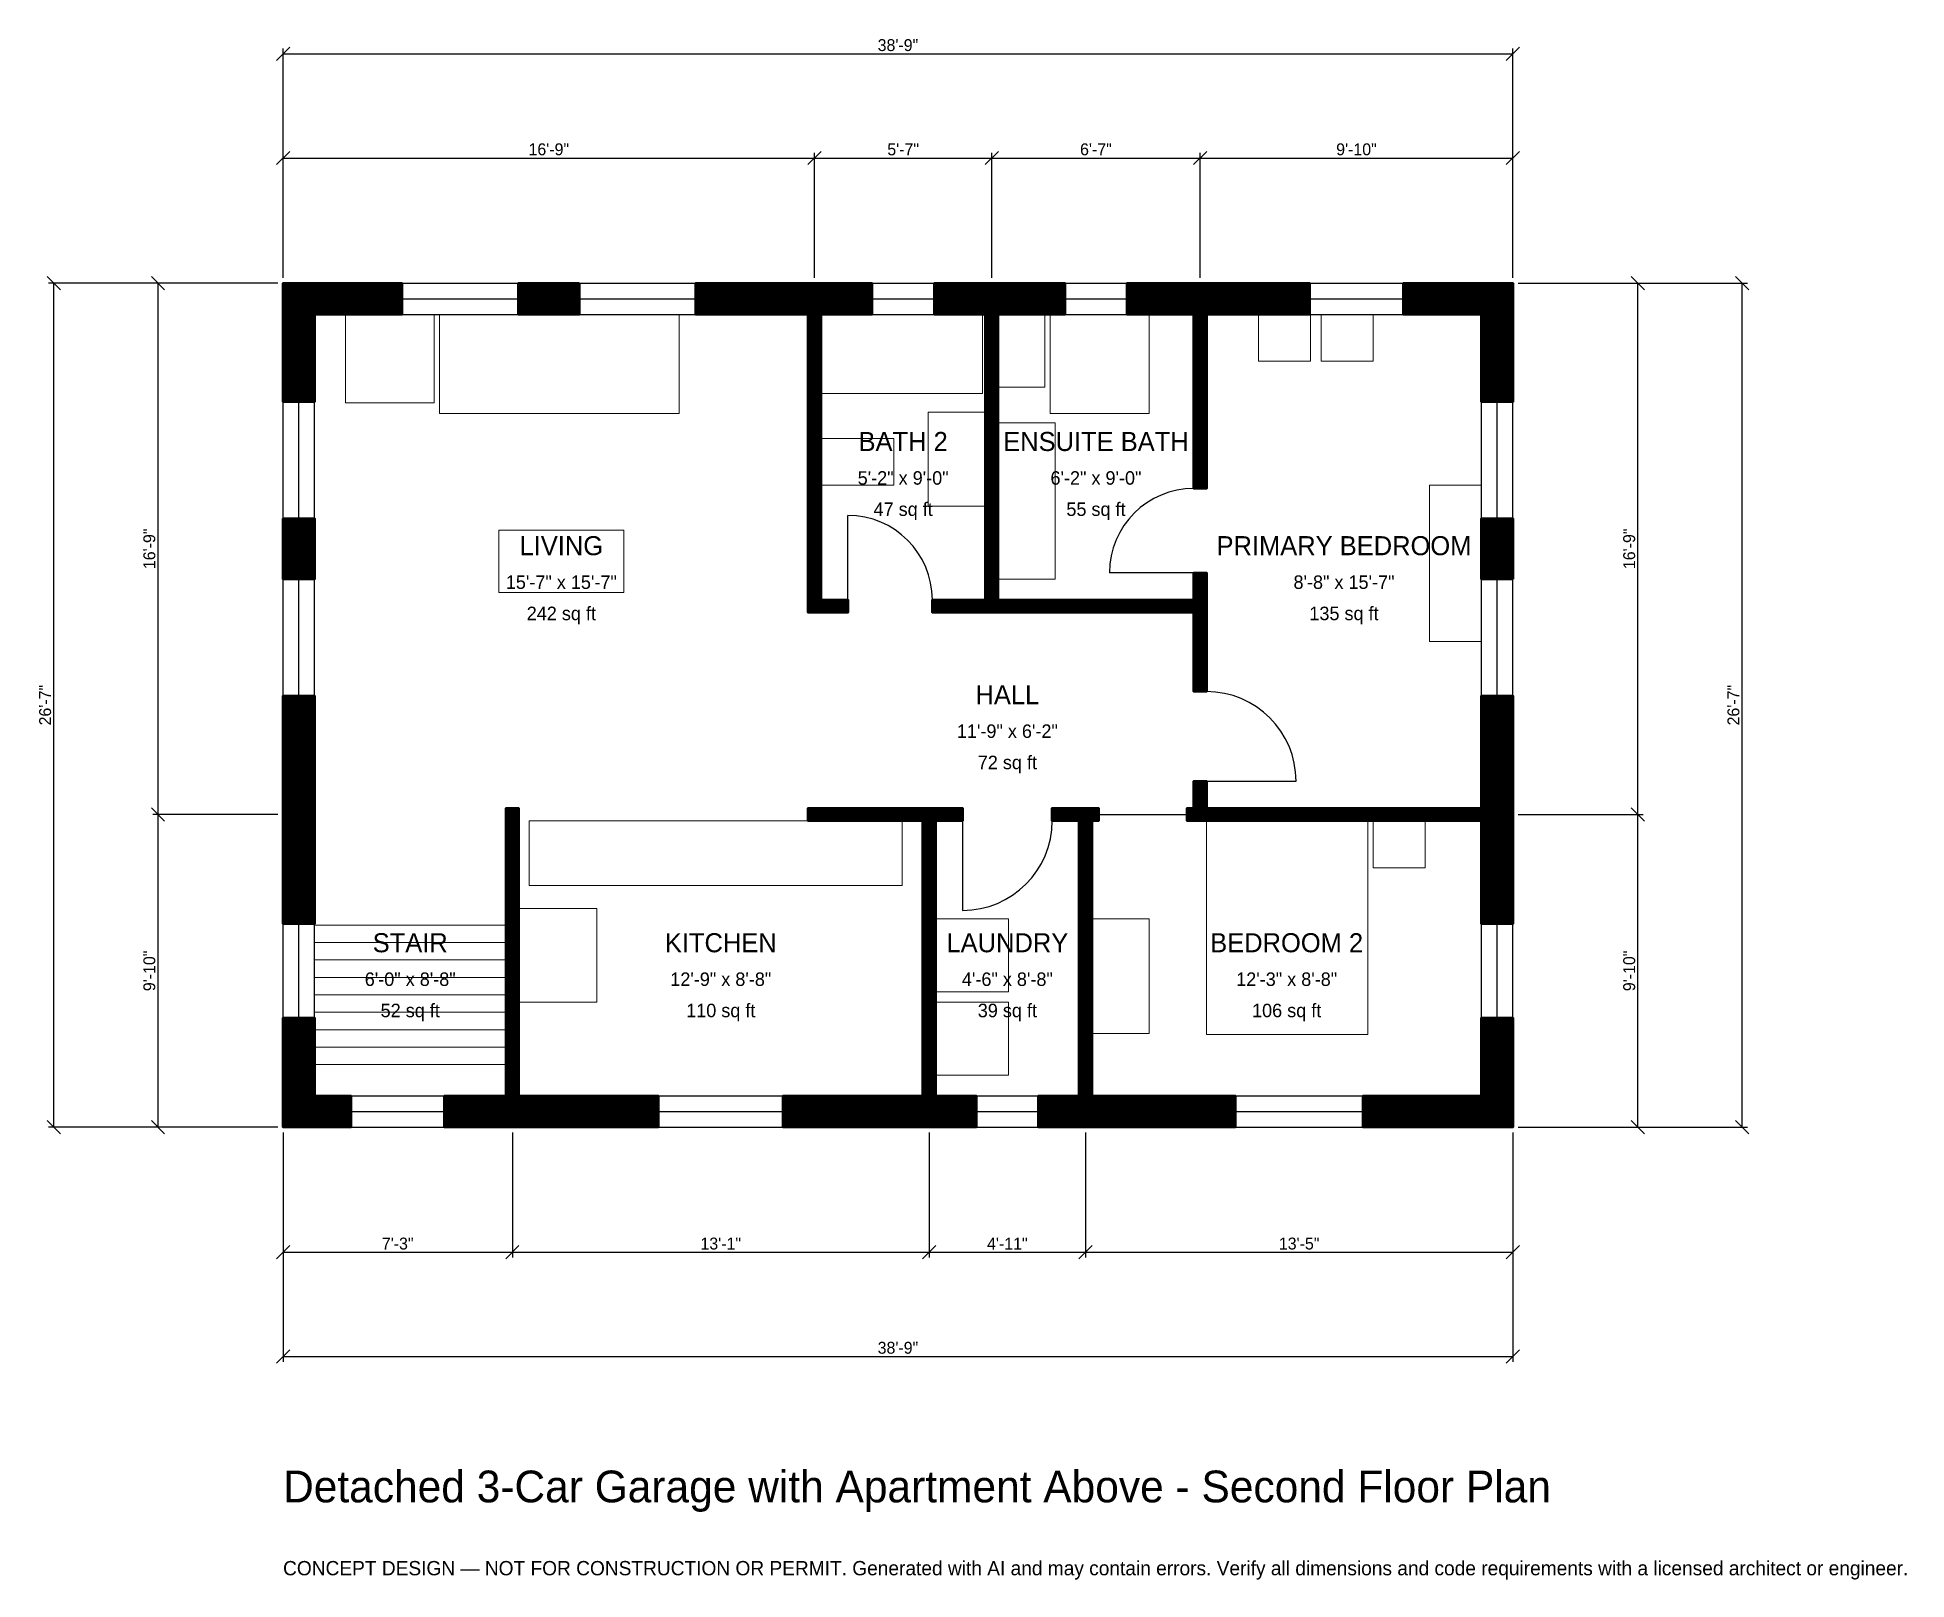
# Model space of a CAD drawing. Header units: inches. Extents: x -93 to 613, y -171 to 412.
import ezdxf
from ezdxf.enums import TextEntityAlignment as Align

# ---------------------------------------------------------------- set-up
doc = ezdxf.new("R2010")
doc.units = ezdxf.units.IN
doc.header["$MEASUREMENT"] = 0
for name, color, linetype, lineweight in [('A-ANNO-DIMS', 1, 'Continuous', 13), ('A-ANNO-TEXT', 7, 'Continuous', 18), ('A-AREA-IDEN', 7, 'Continuous', 18), ('A-DOOR', 2, 'Continuous', 25), ('A-FLOR-FIXT', 9, 'Continuous', 13), ('A-FLOR-STRS', 3, 'Continuous', 18), ('A-FURN', 9, 'Continuous', 13), ('A-GLAZ', 4, 'Continuous', 25), ('A-WALL', 7, 'Continuous', 50), ('A-WALL-PATT', 8, 'Continuous', 13)]:
    doc.layers.add(name, color=color, linetype=linetype, lineweight=lineweight)
doc.dimstyles.new('PLAN', dxfattribs={"dimtxt": 4.5, "dimasz": 3, "dimexe": 2, "dimexo": 2, "dimgap": 1, "dimtad": 1, "dimdec": 0, "dimlunit": 4, "dimtsz": 2.5, "dimcen": 2.5, "dimclrd": 1, "dimclre": 1, "dimazin": 3, "dimtfac": 1, "dimtmove": 0, "dimatfit": 3})

msp = doc.modelspace()

# ---------------------------------------------------------------- hatches: boundary and pattern name
at = {"layer": 'A-WALL-PATT'}
h = msp.add_hatch(dxfattribs=at)
h.set_pattern_fill('ANSI31', color=8, scale=0.8)
h.paths.add_polyline_path([(241.7323, 0), (241.7323, 0), (238.189, 0), (188.9764, 0), (188.9764, 11.811), (238.189, 11.811), (241.7323, 11.811), (241.7323, 115.748), (198.4252, 115.748), (198.4252, 120.4724), (241.7323, 120.4724), (246.4567, 120.4724), (256.6929, 120.4724), (256.6929, 115.748), (246.4567, 115.748), (246.4567, 11.811), (250, 11.811), (261.811, 11.811), (261.811, 0), (250, 0), (246.4567, 0), (246.4567, 0), (241.7323, 0)])
h.paths.add_polyline_path([(92.5197, 0), (88.9764, 0), (88.9764, 0), (84.252, 0), (84.252, 0), (80.7087, 0), (61.0236, 0), (61.0236, 11.811), (80.7087, 11.811), (84.252, 11.811), (84.252, 120.4724), (88.9764, 120.4724), (88.9764, 11.811), (92.5197, 11.811), (141.7323, 11.811), (141.7323, 0), (92.5197, 0)])
h.paths.add_polyline_path([(11.811, 0), (11.811, 0), (0, 0), (0, 0), (0, 0), (0, 11.811), (0, 11.811), (0, 41.3386), (11.811, 41.3386), (11.811, 11.811), (25.5906, 11.811), (25.5906, 0), (11.811, 0)])
h.paths.add_polyline_path([(0, 112.2047), (0, 124.0157), (0, 162.9921), (11.811, 162.9921), (11.811, 124.0157), (11.811, 112.2047), (11.811, 76.7717), (0, 76.7717), (0, 112.2047)])
h.paths.add_polyline_path([(0, 229.9213), (11.811, 229.9213), (11.811, 207.0866), (0, 207.0866), (0, 229.9213)])
h.paths.add_polyline_path([(0, 307.0866), (0, 307.0866), (0, 318.8976), (0, 318.8976), (0, 318.8977), (11.811, 318.8977), (11.811, 318.8976), (44.8819, 318.8976), (44.8819, 307.0866), (11.811, 307.0866), (11.811, 274.0157), (0, 274.0157), (0, 307.0866)])
h.paths.add_polyline_path([(111.811, 318.8976), (111.811, 307.0866), (88.9764, 307.0866), (88.9764, 318.8976), (111.811, 318.8976)])
h.paths.add_polyline_path([(194.8819, 318.8976), (198.4252, 318.8976), (198.4252, 318.8977), (203.1496, 318.8977), (203.1496, 318.8976), (206.6929, 318.8976), (222.4409, 318.8976), (222.4409, 307.0866), (206.6929, 307.0866), (203.1496, 307.0866), (203.1496, 199.2126), (213.3858, 199.2126), (213.3858, 194.4882), (203.1496, 194.4882), (198.4252, 194.4882), (198.4252, 199.2126), (198.4252, 307.0866), (194.8819, 307.0866), (155.9055, 307.0866), (155.9055, 318.8976), (194.8819, 318.8976)])
h.paths.add_polyline_path([(261.811, 318.8976), (265.3543, 318.8976), (265.3543, 318.8977), (270.0787, 318.8977), (270.0787, 318.8976), (273.622, 318.8976), (295.2756, 318.8976), (295.2756, 307.0866), (273.622, 307.0866), (270.0787, 307.0866), (270.0787, 199.2126), (344.0945, 199.2126), (344.0945, 209.4488), (348.8189, 209.4488), (348.8189, 199.2126), (348.8189, 194.4882), (348.8189, 164.5669), (344.0945, 164.5669), (344.0945, 194.4882), (270.0787, 194.4882), (265.3543, 194.4882), (245.2756, 194.4882), (245.2756, 199.2126), (265.3543, 199.2126), (265.3543, 307.0866), (261.811, 307.0866), (246.063, 307.0866), (246.063, 318.8976), (261.811, 318.8976)])
h.paths.add_polyline_path([(340.5512, 318.8976), (344.0945, 318.8976), (344.0945, 318.8977), (348.8189, 318.8977), (348.8189, 318.8976), (352.3622, 318.8976), (387.7953, 318.8976), (387.7953, 307.0866), (352.3622, 307.0866), (348.8189, 307.0866), (348.8189, 241.3386), (344.0945, 241.3386), (344.0945, 307.0866), (340.5512, 307.0866), (318.8976, 307.0866), (318.8976, 318.8976), (340.5512, 318.8976)])
h.paths.add_polyline_path([(452.7559, 318.8976), (452.7559, 318.8977), (464.5669, 318.8977), (464.5669, 318.8976), (464.567, 318.8976), (464.567, 307.0866), (464.5669, 307.0866), (464.5669, 274.0157), (452.7559, 274.0157), (452.7559, 307.0866), (423.2283, 307.0866), (423.2283, 318.8976), (452.7559, 318.8976)])
h.paths.add_polyline_path([(464.5669, 207.0866), (452.7559, 207.0866), (452.7559, 229.9213), (464.5669, 229.9213), (464.5669, 207.0866)])
h.paths.add_polyline_path([(464.5669, 124.0157), (464.5669, 120.4724), (464.567, 120.4724), (464.567, 115.748), (464.5669, 115.748), (464.5669, 112.2047), (464.5669, 76.7717), (452.7559, 76.7717), (452.7559, 112.2047), (452.7559, 115.748), (348.8189, 115.748), (344.0945, 115.748), (341.5354, 115.748), (341.5354, 120.4724), (344.0945, 120.4724), (344.0945, 130.7087), (348.8189, 130.7087), (348.8189, 120.4724), (452.7559, 120.4724), (452.7559, 124.0157), (452.7559, 162.9921), (464.5669, 162.9921), (464.5669, 124.0157)])
h.paths.add_polyline_path([(464.5669, 11.811), (464.567, 11.811), (464.567, 0), (464.5669, 0), (464.5669, 0), (452.7559, 0), (452.7559, 0), (408.0709, 0), (408.0709, 11.811), (452.7559, 11.811), (452.7559, 41.3386), (464.5669, 41.3386), (464.5669, 11.811)])
h.paths.add_polyline_path([(309.0551, 0), (305.5118, 0), (305.5118, 0), (300.7874, 0), (300.7874, 0), (297.2441, 0), (285.4331, 0), (285.4331, 11.811), (297.2441, 11.811), (300.7874, 11.811), (300.7874, 115.748), (290.5512, 115.748), (290.5512, 120.4724), (300.7874, 120.4724), (305.5118, 120.4724), (308.0709, 120.4724), (308.0709, 115.748), (305.5118, 115.748), (305.5118, 11.811), (309.0551, 11.811), (359.6457, 11.811), (359.6457, 0), (309.0551, 0)])

# ---------------------------------------------------------------- linework, layer by layer
at = {"layer": 'A-DOOR'}
for p, q in [((213.3858, 199.2126), (213.3858, 231.1024)), ((344.0945, 209.4488), (312.2047, 209.4488)), ((348.8189, 130.7087), (382.6772, 130.7087)), ((256.6929, 115.748), (256.6929, 81.8898)), ((308.0709, 118.1102), (341.5354, 118.1102))]:
    msp.add_line(p, q, dxfattribs=at)
for centre, radius, start, end in [((344.0945, 209.4488), 31.8898, 90, 180), ((213.3858, 199.2126), 31.8898, 0, 90), ((348.8189, 130.7087), 33.8583, 0, 90), ((256.6929, 115.748), 33.8583, 270, 360)]:
    msp.add_arc(centre, radius, start, end, dxfattribs=at)
at = {"layer": 'A-FLOR-FIXT'}
for points in [[(203.1496, 277.1654), (264.1732, 277.1654), (264.1732, 307.0866), (203.1496, 307.0866)], [(270.0787, 279.5276), (287.7953, 279.5276), (287.7953, 307.0866), (270.0787, 307.0866)], [(289.7638, 269.685), (327.1654, 269.685), (327.1654, 307.0866), (289.7638, 307.0866)], [(243.7008, 234.6457), (265.3543, 234.6457), (265.3543, 270.0787), (243.7008, 270.0787)], [(270.0787, 207.0866), (291.7323, 207.0866), (291.7323, 266.1417), (270.0787, 266.1417)], [(203.1496, 242.5197), (230.7087, 242.5197), (230.7087, 260.2362), (203.1496, 260.2362)], [(92.9134, 91.3386), (233.8583, 91.3386), (233.8583, 115.748), (92.9134, 115.748)]]:
    msp.add_lwpolyline(points, close=True, dxfattribs=at)
at = {"layer": 'A-FLOR-STRS'}
for p, q in [((11.811, 76.378), (84.252, 76.378)), ((11.811, 69.7835), (84.252, 69.7835)), ((11.811, 63.189), (84.252, 63.189)), ((11.811, 56.5945), (84.252, 56.5945)), ((11.811, 50), (84.252, 50)), ((11.811, 43.4055), (84.252, 43.4055)), ((11.811, 36.811), (84.252, 36.811)), ((11.811, 30.2165), (84.252, 30.2165)), ((11.811, 23.622), (84.252, 23.622))]:
    msp.add_line(p, q, dxfattribs=at)
at = {"layer": 'A-FURN'}
for points in [[(23.622, 273.622), (57.0866, 273.622), (57.0866, 307.0866), (23.622, 307.0866)], [(59.0551, 269.685), (149.6063, 269.685), (149.6063, 307.0866), (59.0551, 307.0866)], [(368.5039, 289.3701), (388.189, 289.3701), (388.189, 307.0866), (368.5039, 307.0866)], [(392.126, 289.3701), (411.811, 289.3701), (411.811, 307.0866), (392.126, 307.0866)], [(433.0709, 183.4646), (452.7559, 183.4646), (452.7559, 242.5197), (433.0709, 242.5197)], [(81.4961, 201.9685), (128.7402, 201.9685), (128.7402, 225.5906), (81.4961, 225.5906)], [(348.8189, 35.0394), (409.8425, 35.0394), (409.8425, 115.748), (348.8189, 115.748)], [(411.811, 98.0315), (431.4961, 98.0315), (431.4961, 115.748), (411.811, 115.748)], [(88.9764, 47.2441), (118.5039, 47.2441), (118.5039, 82.6772), (88.9764, 82.6772)], [(246.4567, 51.1811), (274.0157, 51.1811), (274.0157, 78.7402), (246.4567, 78.7402)], [(305.5118, 35.4331), (327.1654, 35.4331), (327.1654, 78.7402), (305.5118, 78.7402)], [(246.4567, 19.685), (274.0157, 19.685), (274.0157, 47.2441), (246.4567, 47.2441)]]:
    msp.add_lwpolyline(points, close=True, dxfattribs=at)
at = {"layer": 'A-GLAZ'}
for p, q in [((44.8819, 318.8976), (88.9764, 318.8976)), ((111.811, 318.8976), (155.9055, 318.8976)), ((222.4409, 318.8976), (246.063, 318.8976)), ((295.2756, 318.8976), (318.8976, 318.8976)), ((387.7953, 318.8976), (423.2283, 318.8976)), ((44.8819, 312.9921), (88.9764, 312.9921)), ((111.811, 312.9921), (155.9055, 312.9921)), ((222.4409, 312.9921), (246.063, 312.9921)), ((295.2756, 312.9921), (318.8976, 312.9921)), ((387.7953, 312.9921), (423.2283, 312.9921)), ((44.8819, 307.0866), (88.9764, 307.0866)), ((111.811, 307.0866), (155.9055, 307.0866)), ((222.4409, 307.0866), (246.063, 307.0866)), ((295.2756, 307.0866), (318.8976, 307.0866)), ((387.7953, 307.0866), (423.2283, 307.0866)), ((0, 229.9213), (0, 274.0157)), ((5.9055, 229.9213), (5.9055, 274.0157)), ((11.811, 229.9213), (11.811, 274.0157)), ((452.7559, 229.9213), (452.7559, 274.0157)), ((458.6614, 229.9213), (458.6614, 274.0157)), ((464.5669, 229.9213), (464.5669, 274.0157)), ((0, 162.9921), (0, 207.0866)), ((5.9055, 162.9921), (5.9055, 207.0866)), ((11.811, 162.9921), (11.811, 207.0866)), ((452.7559, 162.9921), (452.7559, 207.0866)), ((458.6614, 162.9921), (458.6614, 207.0866)), ((464.5669, 162.9921), (464.5669, 207.0866)), ((0, 41.3386), (0, 76.7717)), ((5.9055, 41.3386), (5.9055, 76.7717)), ((11.811, 41.3386), (11.811, 76.7717)), ((452.7559, 41.3386), (452.7559, 76.7717)), ((458.6614, 41.3386), (458.6614, 76.7717)), ((464.5669, 41.3386), (464.5669, 76.7717)), ((25.5906, 11.811), (61.0236, 11.811)), ((141.7323, 11.811), (188.9764, 11.811)), ((261.811, 11.811), (285.4331, 11.811)), ((359.6457, 11.811), (408.0709, 11.811)), ((25.5906, 5.9055), (61.0236, 5.9055)), ((25.5906, 0), (61.0236, 0)), ((141.7323, 5.9055), (188.9764, 5.9055)), ((141.7323, 0), (188.9764, 0)), ((261.811, 5.9055), (285.4331, 5.9055)), ((261.811, 0), (285.4331, 0)), ((359.6457, 5.9055), (408.0709, 5.9055)), ((359.6457, 0), (408.0709, 0))]:
    msp.add_line(p, q, dxfattribs=at)
at = {"layer": 'A-WALL'}
for points in [[(0, 307.0866), (0, 307.0866), (0, 318.8976), (0, 318.8976), (0, 318.8977), (11.811, 318.8977), (11.811, 318.8976), (44.8819, 318.8976), (44.8819, 307.0866), (11.811, 307.0866), (11.811, 274.0157), (0, 274.0157), (0, 307.0866)], [(111.811, 318.8976), (111.811, 307.0866), (88.9764, 307.0866), (88.9764, 318.8976), (111.811, 318.8976)], [(194.8819, 318.8976), (198.4252, 318.8976), (198.4252, 318.8977), (203.1496, 318.8977), (203.1496, 318.8976), (206.6929, 318.8976), (222.4409, 318.8976), (222.4409, 307.0866), (206.6929, 307.0866), (203.1496, 307.0866), (203.1496, 199.2126), (213.3858, 199.2126), (213.3858, 194.4882), (203.1496, 194.4882), (198.4252, 194.4882), (198.4252, 199.2126), (198.4252, 307.0866), (194.8819, 307.0866), (155.9055, 307.0866), (155.9055, 318.8976), (194.8819, 318.8976)], [(261.811, 318.8976), (265.3543, 318.8976), (265.3543, 318.8977), (270.0787, 318.8977), (270.0787, 318.8976), (273.622, 318.8976), (295.2756, 318.8976), (295.2756, 307.0866), (273.622, 307.0866), (270.0787, 307.0866), (270.0787, 199.2126), (344.0945, 199.2126), (344.0945, 209.4488), (348.8189, 209.4488), (348.8189, 199.2126), (348.8189, 194.4882), (348.8189, 164.5669), (344.0945, 164.5669), (344.0945, 194.4882), (270.0787, 194.4882), (265.3543, 194.4882), (245.2756, 194.4882), (245.2756, 199.2126), (265.3543, 199.2126), (265.3543, 307.0866), (261.811, 307.0866), (246.063, 307.0866), (246.063, 318.8976), (261.811, 318.8976)], [(340.5512, 318.8976), (344.0945, 318.8976), (344.0945, 318.8977), (348.8189, 318.8977), (348.8189, 318.8976), (352.3622, 318.8976), (387.7953, 318.8976), (387.7953, 307.0866), (352.3622, 307.0866), (348.8189, 307.0866), (348.8189, 241.3386), (344.0945, 241.3386), (344.0945, 307.0866), (340.5512, 307.0866), (318.8976, 307.0866), (318.8976, 318.8976), (340.5512, 318.8976)], [(452.7559, 318.8976), (452.7559, 318.8977), (464.5669, 318.8977), (464.5669, 318.8976), (464.567, 318.8976), (464.567, 307.0866), (464.5669, 307.0866), (464.5669, 274.0157), (452.7559, 274.0157), (452.7559, 307.0866), (423.2283, 307.0866), (423.2283, 318.8976), (452.7559, 318.8976)], [(0, 229.9213), (11.811, 229.9213), (11.811, 207.0866), (0, 207.0866), (0, 229.9213)], [(464.5669, 207.0866), (452.7559, 207.0866), (452.7559, 229.9213), (464.5669, 229.9213), (464.5669, 207.0866)], [(0, 112.2047), (0, 124.0157), (0, 162.9921), (11.811, 162.9921), (11.811, 124.0157), (11.811, 112.2047), (11.811, 76.7717), (0, 76.7717), (0, 112.2047)], [(464.5669, 124.0157), (464.5669, 120.4724), (464.567, 120.4724), (464.567, 115.748), (464.5669, 115.748), (464.5669, 112.2047), (464.5669, 76.7717), (452.7559, 76.7717), (452.7559, 112.2047), (452.7559, 115.748), (348.8189, 115.748), (344.0945, 115.748), (341.5354, 115.748), (341.5354, 120.4724), (344.0945, 120.4724), (344.0945, 130.7087), (348.8189, 130.7087), (348.8189, 120.4724), (452.7559, 120.4724), (452.7559, 124.0157), (452.7559, 162.9921), (464.5669, 162.9921), (464.5669, 124.0157)], [(92.5197, 0), (88.9764, 0), (88.9764, 0), (84.252, 0), (84.252, 0), (80.7087, 0), (61.0236, 0), (61.0236, 11.811), (80.7087, 11.811), (84.252, 11.811), (84.252, 120.4724), (88.9764, 120.4724), (88.9764, 11.811), (92.5197, 11.811), (141.7323, 11.811), (141.7323, 0), (92.5197, 0)], [(241.7323, 0), (241.7323, 0), (238.189, 0), (188.9764, 0), (188.9764, 11.811), (238.189, 11.811), (241.7323, 11.811), (241.7323, 115.748), (198.4252, 115.748), (198.4252, 120.4724), (241.7323, 120.4724), (246.4567, 120.4724), (256.6929, 120.4724), (256.6929, 115.748), (246.4567, 115.748), (246.4567, 11.811), (250, 11.811), (261.811, 11.811), (261.811, 0), (250, 0), (246.4567, 0), (246.4567, 0), (241.7323, 0)], [(309.0551, 0), (305.5118, 0), (305.5118, 0), (300.7874, 0), (300.7874, 0), (297.2441, 0), (285.4331, 0), (285.4331, 11.811), (297.2441, 11.811), (300.7874, 11.811), (300.7874, 115.748), (290.5512, 115.748), (290.5512, 120.4724), (300.7874, 120.4724), (305.5118, 120.4724), (308.0709, 120.4724), (308.0709, 115.748), (305.5118, 115.748), (305.5118, 11.811), (309.0551, 11.811), (359.6457, 11.811), (359.6457, 0), (309.0551, 0)], [(11.811, 0), (11.811, 0), (0, 0), (0, 0), (0, 0), (0, 11.811), (0, 11.811), (0, 41.3386), (11.811, 41.3386), (11.811, 11.811), (25.5906, 11.811), (25.5906, 0), (11.811, 0)], [(464.5669, 11.811), (464.567, 11.811), (464.567, 0), (464.5669, 0), (464.5669, 0), (452.7559, 0), (452.7559, 0), (408.0709, 0), (408.0709, 11.811), (452.7559, 11.811), (452.7559, 41.3386), (464.5669, 41.3386), (464.5669, 11.811)]]:
    msp.add_lwpolyline(points, close=True, dxfattribs=at)

# ---------------------------------------------------------------- texts
at = {"layer": 'A-ANNO-TEXT'}
for s, height, p in [('Detached 3-Car Garage with Apartment Above - Second Floor Plan', 12, (0, -141.7323)), ('CONCEPT DESIGN — NOT FOR CONSTRUCTION OR PERMIT. Generated with AI and may contain errors. Verify all dimensions and code requirements with a licensed architect or engineer.', 5.4, (0, -169.2913))]:
    msp.add_text(s, height=height, dxfattribs=at).set_placement(p)
at = {"layer": 'A-AREA-IDEN'}
for s, height, p in [('BATH 2', 7.2, (234.252, 259.0551)), ('ENSUITE BATH', 7.2, (307.0866, 259.0551)), ('5\'-2" x 9\'-0"', 5.1, (234.252, 245.2756)), ('6\'-2" x 9\'-0"', 5.1, (307.0866, 245.2756)), ('47 sq ft', 5.1, (234.252, 233.4646)), ('55 sq ft', 5.1, (307.0866, 233.4646)), ('LIVING', 7.2, (105.1181, 219.685)), ('PRIMARY BEDROOM', 7.2, (400.7874, 219.685)), ('15\'-7" x 15\'-7"', 5.1, (105.1181, 205.9055)), ('8\'-8" x 15\'-7"', 5.1, (400.7874, 205.9055)), ('242 sq ft', 5.1, (105.1181, 194.0945)), ('135 sq ft', 5.1, (400.7874, 194.0945)), ('HALL', 7.2, (273.622, 163.3858)), ('11\'-9" x 6\'-2"', 5.1, (273.622, 149.6063)), ('72 sq ft', 5.1, (273.622, 137.7953)), ('STAIR', 7.2, (48.0315, 69.685)), ('KITCHEN', 7.2, (165.3543, 69.685)), ('LAUNDRY', 7.2, (273.622, 69.685)), ('BEDROOM 2', 7.2, (379.1339, 69.685)), ('6\'-0" x 8\'-8"', 5.1, (48.0315, 55.9055)), ('12\'-9" x 8\'-8"', 5.1, (165.3543, 55.9055)), ('4\'-6" x 8\'-8"', 5.1, (273.622, 55.9055)), ('12\'-3" x 8\'-8"', 5.1, (379.1339, 55.9055)), ('52 sq ft', 5.1, (48.0315, 44.0945)), ('110 sq ft', 5.1, (165.3543, 44.0945)), ('39 sq ft', 5.1, (273.622, 44.0945)), ('106 sq ft', 5.1, (379.1339, 44.0945))]:
    msp.add_text(s, height=height, dxfattribs=at).set_placement(p, align=Align.MIDDLE_CENTER)

# ---------------------------------------------------------------- dimensions: what is measured, and where the dimension line sits
at = {"layer": 'A-ANNO-DIMS'}
for base, p1, p2, text in [((0, 405.5118), (0, 318.8976), (464.5669, 318.8976), '38\'-9"'), ((0, 366.1417), (0, 318.8976), (200.7874, 318.8976), '16\'-9"'), ((200.7874, 366.1417), (200.7874, 318.8976), (267.7165, 318.8976), '5\'-7"'), ((267.7165, 366.1417), (267.7165, 318.8976), (346.4567, 318.8976), '6\'-7"'), ((346.4567, 366.1417), (346.4567, 318.8976), (464.5669, 318.8976), '9\'-10"'), ((0, -47.2441), (0, 0), (86.6142, 0), '7\'-3"'), ((0, -86.6142), (0, 0), (464.5669, 0), '38\'-9"'), ((86.6142, -47.2441), (86.6142, 0), (244.0945, 0), '13\'-1"'), ((244.0945, -47.2441), (244.0945, 0), (303.1496, 0), '4\'-11"'), ((303.1496, -47.2441), (303.1496, 0), (464.5669, 0), '13\'-5"')]:
    msp.add_linear_dim(base=base, p1=p1, p2=p2, text=text, dimstyle='PLAN', dxfattribs=at).render()
for base, p1, p2, text in [((-86.6142, 0), (0, 0), (0, 318.8976), '26\'-7"'), ((-47.2441, 118.1102), (0, 118.1102), (0, 318.8976), '16\'-9"'), ((511.811, 118.1102), (464.5669, 118.1102), (464.5669, 318.8976), '16\'-9"'), ((551.1811, 0), (464.5669, 0), (464.5669, 318.8976), '26\'-7"'), ((-47.2441, 0), (0, 0), (0, 118.1102), '9\'-10"'), ((511.811, 0), (464.5669, 0), (464.5669, 118.1102), '9\'-10"')]:
    msp.add_linear_dim(base=base, p1=p1, p2=p2, angle=90, text=text, dimstyle='PLAN', dxfattribs=at).render()

doc.saveas('drawing.dxf')
